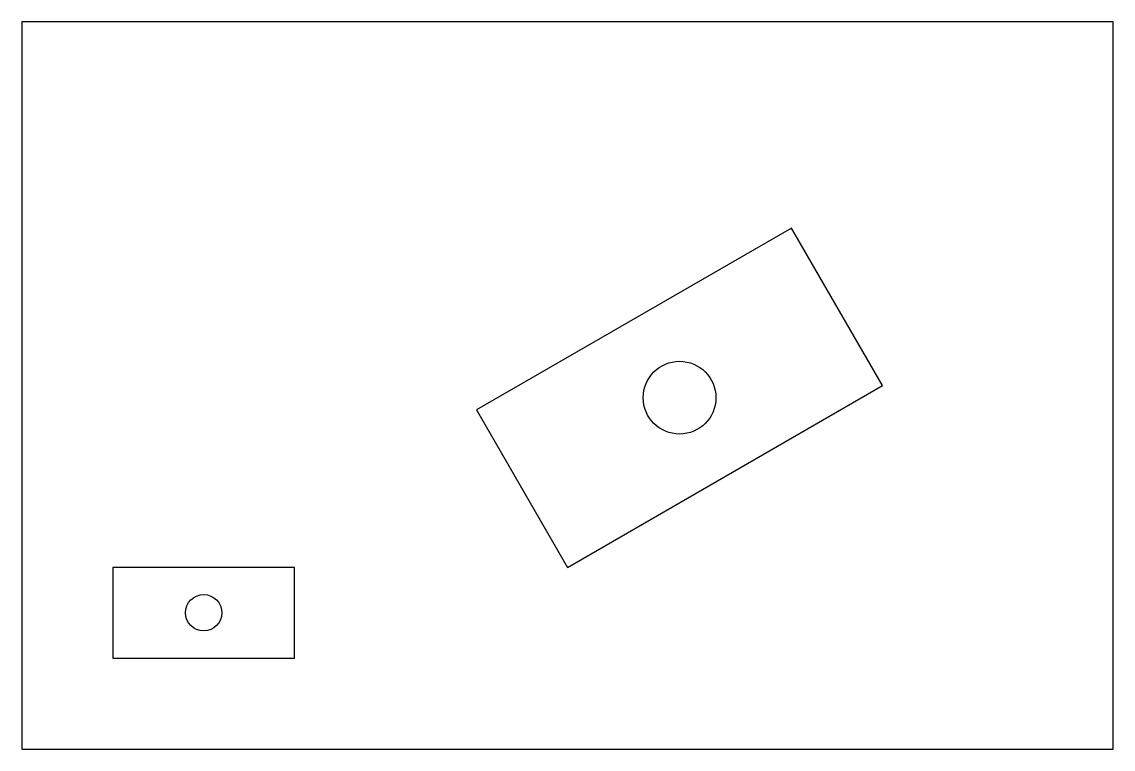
# Model space of a CAD drawing. Extents: x 0 to 60, y 0 to 40.
import ezdxf

# ---------------------------------------------------------------- set-up
doc = ezdxf.new("R2010")
doc.units = 0

# ---------------------------------------------------------------- blocks, each defined once
blk = doc.blocks.new('PART')
for p, q in [((10, 5), (0, 5)), ((0, 5), (0, 0)), ((10, 0), (10, 5)), ((0, 0), (10, 0))]:
    blk.add_line(p, q)
blk.add_circle((5, 2.5), 1)

msp = doc.modelspace()

# ---------------------------------------------------------------- linework, layer by layer
for p, q in [((60, 40), (0, 40)), ((0, 40), (0, 0)), ((60, 0), (60, 40)), ((0, 0), (60, 0))]:
    msp.add_line(p, q)

# ---------------------------------------------------------------- block references
at = {"xscale": 2, "yscale": 2, "rotation": 30}
msp.add_blockref('PART', (30, 10), dxfattribs=at)
msp.add_blockref('PART', (5, 5))

doc.saveas('drawing.dxf')
